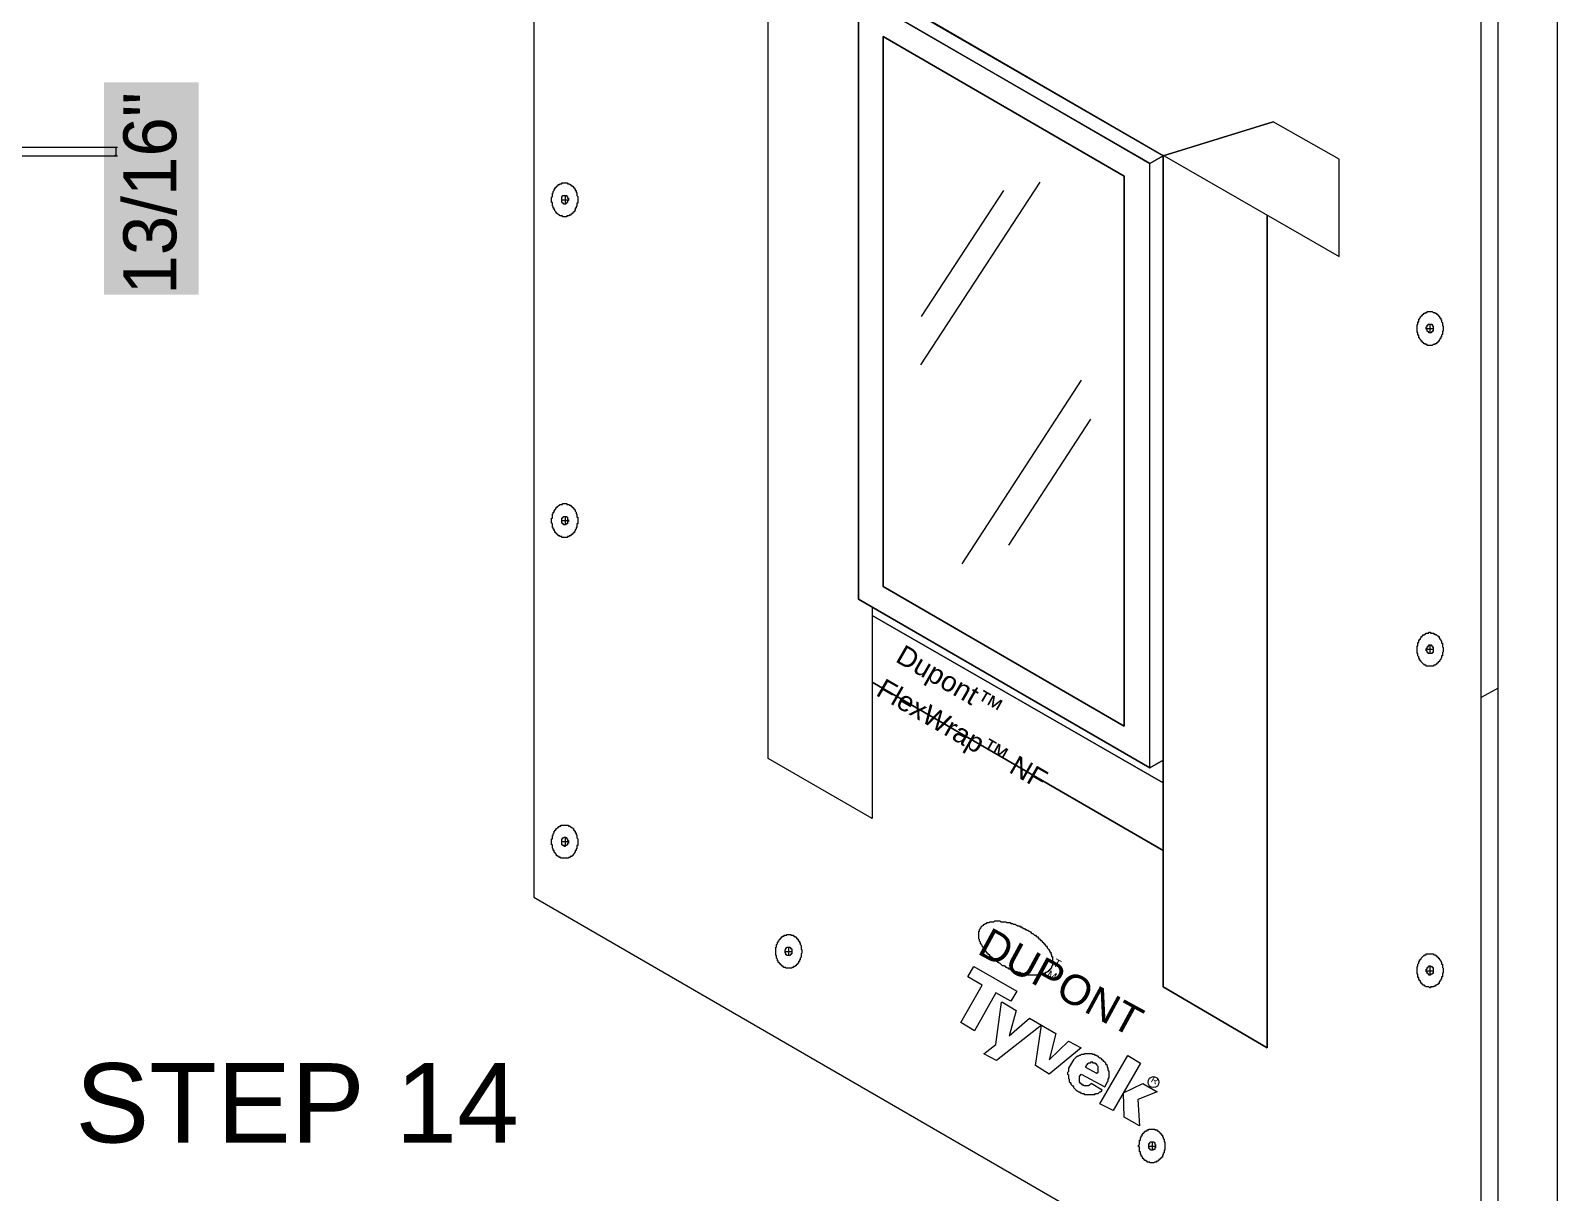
# Model space of a CAD drawing. Header units: inches. Extents: x 0 to 32.7, y -0.1 to 22.9.
# Drawn here: x 10.342 to 13.35, y 2.297 to 4.585 of the extents above; entities that cross this region are included whole.
import ezdxf

# ---------------------------------------------------------------- set-up
doc = ezdxf.new("R2010")
doc.units = ezdxf.units.IN
doc.header["$MEASUREMENT"] = 0
doc.layers.add('PDF_Geometry', color=7, linetype='Continuous', true_color=0x5d5d5d)
doc.layers.add('PDF_Solid Fills', color=7, linetype='Continuous', true_color=0xffffff)
doc.layers.add('PDF_Text', color=7, linetype='Continuous')
doc.styles.add('PDF Arial', font='arial.ttf')
doc.styles.add('PDF Chief Blueprint', font='Chief_Blueprint.ttf')

msp = doc.modelspace()

# ---------------------------------------------------------------- linework, layer by layer
at = {"layer": 'PDF_Geometry', "color": 7, "lineweight": 18}
msp.add_lwpolyline([(13.2004, 1.7986), (13.2004, 4.7453), (11.3338, 5.8103), (11.3338, 2.8786)], close=True, dxfattribs=at)
at = {"layer": 'PDF_Geometry', "color": 254, "lineweight": 18, "true_color": 0xe1e1e1}
for points in [[(13.2004, 1.7986), (13.2338, 1.8169), (13.2338, 4.7636), (11.3671, 5.8303)], [(13.2338, 3.2903), (13.2004, 3.2719)]]:
    msp.add_lwpolyline(points, dxfattribs=at)
at = {"layer": 'PDF_Geometry', "color": 7, "lineweight": 18}
for points in [[(12.0004, 4.6703), (11.8954, 4.9219), (12.0004, 4.6703), (12.5738, 4.3386), (12.7904, 4.4053), (12.5738, 4.3386), (12.5754, 4.3386)], [(10.5088, 4.3536), (10.5104, 4.3553), (10.5104, 4.3536)], [(10.5104, 4.3403), (10.5104, 4.3386), (10.5088, 4.3403)], [(10.5104, 4.3553), (10.5104, 4.3386)]]:
    msp.add_lwpolyline(points, dxfattribs=at)
at = {"layer": 'PDF_Geometry', "color": 253, "lineweight": 18, "true_color": 0xa2a2a2}
msp.add_lwpolyline([(13.2338, 1.8169), (13.3504, 1.8853), (13.3504, 4.8319), (13.2871, 4.8669), (13.1704, 4.8003), (13.2338, 4.7636), (13.3504, 4.8319)], dxfattribs=at)
at = {"layer": 'PDF_Geometry', "color": 252, "lineweight": 18, "true_color": 0x929292}
for points in [[(12.0004, 3.4503), (12.0004, 3.0336), (11.7954, 3.1519), (11.7954, 4.7886)], [(12.5738, 4.3386), (12.5738, 2.7019), (12.7788, 2.5819), (12.7788, 4.2219), (12.7788, 2.5819), (12.5738, 2.7019), (12.5738, 4.3403)], [(12.5754, 4.3386), (12.9204, 4.1403), (12.9204, 4.3319)]]:
    msp.add_lwpolyline(points, dxfattribs=at)
at = {"layer": 'PDF_Geometry', "color": 252, "lineweight": 18, "true_color": 0x959595}
for points in [[(12.0004, 4.6703), (11.9738, 4.6553), (12.0004, 4.6703), (12.5738, 4.3386), (12.5738, 3.1486), (12.5471, 3.1336), (11.9738, 3.4653), (12.5471, 3.1336), (12.5471, 4.3236)], [(12.5738, 4.3386), (11.9988, 4.6719)], [(12.5471, 3.1336), (12.5738, 3.1486)]]:
    msp.add_lwpolyline(points, dxfattribs=at)
for points in [[(12.5738, 4.3386), (12.5471, 4.3236), (11.9738, 4.6553), (12.0004, 4.6403), (12.5471, 4.3236)], [(11.9738, 3.4653), (11.9738, 4.6553)], [(12.0221, 3.4903), (12.0221, 4.5736), (12.4971, 4.2986), (12.4971, 3.2153)], [(12.0221, 3.4903), (12.4971, 3.2153), (12.4971, 4.2986), (12.0221, 4.5736)], [(12.0004, 3.4336), (12.5738, 3.1036)]]:
    msp.add_lwpolyline(points, close=True, dxfattribs=at)
at = {"layer": 'PDF_Geometry', "color": 9, "lineweight": 18, "true_color": 0xc2c2c2}
for points in [[(12.9204, 4.3319), (12.7904, 4.4053)], [(9.4588, 4.3386), (10.5138, 4.3386)], [(9.5121, 4.3553), (10.5138, 4.3553)]]:
    msp.add_lwpolyline(points, dxfattribs=at)
at = {"layer": 'PDF_Geometry', "color": 9, "lineweight": 18, "true_color": 0xbfbfbf}
msp.add_lwpolyline([(12.5738, 4.3386), (12.5738, 3.1486)], dxfattribs=at)
at = {"layer": 'PDF_Geometry', "color": 251, "lineweight": 18, "true_color": 0x686868}
for points in [[(13.2004, 1.7986), (13.2004, 4.3436)], [(12.3304, 4.2869), (12.0954, 3.9269)], [(11.3888, 4.2519), (11.4021, 4.2519)], [(11.3954, 4.2603), (11.3954, 4.2436)], [(12.2588, 4.2703), (12.0971, 4.0219)], [(13.0988, 4.0069), (13.0988, 3.9903)], [(13.0921, 3.9986), (13.1054, 3.9986)], [(12.4121, 3.8969), (12.1771, 3.5353)], [(12.4304, 3.8203), (12.2688, 3.5719)], [(11.3888, 3.6203), (11.4021, 3.6203)], [(11.3954, 3.6286), (11.3954, 3.6119)], [(13.0988, 3.3753), (13.0988, 3.3586)], [(13.0921, 3.3669), (13.1054, 3.3669)], [(11.3888, 2.9886), (11.4021, 2.9886)], [(11.3954, 2.9969), (11.3954, 2.9786)], [(11.8288, 2.7719), (11.8421, 2.7719)], [(11.8354, 2.7803), (11.8354, 2.7636)], [(13.0988, 2.7436), (13.0988, 2.7253)], [(13.0921, 2.7336), (13.1054, 2.7336)], [(12.5454, 2.3886), (12.5588, 2.3886)], [(12.5521, 2.3969), (12.5521, 2.3803)]]:
    msp.add_lwpolyline(points, dxfattribs=at)
at = {"layer": 'PDF_Geometry', "lineweight": 18}
for points in [[(11.3954, 4.2853), (11.3971, 4.2853), (11.3988, 4.2853), (11.4004, 4.2853), (11.4004, 4.2836), (11.4021, 4.2836), (11.4038, 4.2836), (11.4054, 4.2819), (11.4071, 4.2819), (11.4071, 4.2803), (11.4088, 4.2803), (11.4088, 4.2786), (11.4104, 4.2786), (11.4121, 4.2769), (11.4121, 4.2753), (11.4138, 4.2753), (11.4138, 4.2736), (11.4154, 4.2736), (11.4154, 4.2719), (11.4154, 4.2703), (11.4171, 4.2703), (11.4171, 4.2686), (11.4171, 4.2669), (11.4188, 4.2653), (11.4188, 4.2636), (11.4188, 4.2619), (11.4188, 4.2603), (11.4204, 4.2586), (11.4204, 4.2569), (11.4204, 4.2553), (11.4204, 4.2536), (11.4204, 4.2519), (11.4204, 4.2503), (11.4204, 4.2486), (11.4204, 4.2469), (11.4204, 4.2453), (11.4188, 4.2453), (11.4188, 4.2436), (11.4188, 4.2419), (11.4188, 4.2403), (11.4188, 4.2386), (11.4171, 4.2386), (11.4171, 4.2369), (11.4171, 4.2353), (11.4154, 4.2353), (11.4154, 4.2336), (11.4154, 4.2319), (11.4138, 4.2303), (11.4138, 4.2286), (11.4121, 4.2286), (11.4121, 4.2269), (11.4104, 4.2269), (11.4104, 4.2253), (11.4088, 4.2253), (11.4088, 4.2236), (11.4071, 4.2236), (11.4071, 4.2219), (11.4054, 4.2219), (11.4038, 4.2219), (11.4038, 4.2203), (11.4021, 4.2203), (11.4004, 4.2203), (11.3988, 4.2203), (11.3988, 4.2186), (11.3971, 4.2186), (11.3954, 4.2186), (11.3938, 4.2186), (11.3921, 4.2186), (11.3904, 4.2186), (11.3904, 4.2203), (11.3888, 4.2203), (11.3871, 4.2203), (11.3854, 4.2203), (11.3854, 4.2219), (11.3838, 4.2219), (11.3821, 4.2236), (11.3804, 4.2236), (11.3804, 4.2253), (11.3788, 4.2253), (11.3788, 4.2269), (11.3771, 4.2269), (11.3771, 4.2286), (11.3754, 4.2303), (11.3754, 4.2319), (11.3738, 4.2319), (11.3738, 4.2336), (11.3738, 4.2353), (11.3721, 4.2353), (11.3721, 4.2369), (11.3721, 4.2386), (11.3704, 4.2403), (11.3704, 4.2419), (11.3704, 4.2436), (11.3704, 4.2453), (11.3704, 4.2469), (11.3688, 4.2469), (11.3688, 4.2486), (11.3688, 4.2503), (11.3688, 4.2519), (11.3688, 4.2536), (11.3688, 4.2553), (11.3688, 4.2569), (11.3704, 4.2586), (11.3704, 4.2603), (11.3704, 4.2619), (11.3704, 4.2636), (11.3704, 4.2653), (11.3721, 4.2653), (11.3721, 4.2669), (11.3721, 4.2686), (11.3738, 4.2703), (11.3738, 4.2719), (11.3754, 4.2736), (11.3754, 4.2753), (11.3771, 4.2753), (11.3771, 4.2769), (11.3788, 4.2769), (11.3788, 4.2786), (11.3804, 4.2786), (11.3804, 4.2803), (11.3821, 4.2803), (11.3821, 4.2819), (11.3838, 4.2819), (11.3854, 4.2819), (11.3854, 4.2836), (11.3871, 4.2836), (11.3888, 4.2836), (11.3888, 4.2853), (11.3904, 4.2853), (11.3921, 4.2853), (11.3938, 4.2853)], [(13.0988, 4.0319), (13.1004, 4.0319), (13.1021, 4.0319), (13.1038, 4.0319), (13.1054, 4.0303), (13.1071, 4.0303), (13.1088, 4.0303), (13.1088, 4.0286), (13.1104, 4.0286), (13.1121, 4.0286), (13.1121, 4.0269), (13.1138, 4.0269), (13.1138, 4.0253), (13.1154, 4.0253), (13.1154, 4.0236), (13.1171, 4.0236), (13.1171, 4.0219), (13.1188, 4.0203), (13.1188, 4.0186), (13.1204, 4.0186), (13.1204, 4.0169), (13.1204, 4.0153), (13.1221, 4.0153), (13.1221, 4.0136), (13.1221, 4.0119), (13.1238, 4.0103), (13.1238, 4.0086), (13.1238, 4.0069), (13.1238, 4.0053), (13.1238, 4.0036), (13.1254, 4.0036), (13.1254, 4.0019), (13.1254, 4.0003), (13.1254, 3.9986), (13.1254, 3.9969), (13.1254, 3.9953), (13.1254, 3.9936), (13.1238, 3.9936), (13.1238, 3.9919), (13.1238, 3.9903), (13.1238, 3.9886), (13.1238, 3.9869), (13.1221, 3.9853), (13.1221, 3.9836), (13.1221, 3.9819), (13.1204, 3.9819), (13.1204, 3.9803), (13.1204, 3.9786), (13.1188, 3.9786), (13.1188, 3.9769), (13.1171, 3.9753), (13.1171, 3.9736), (13.1154, 3.9736), (13.1154, 3.9719), (13.1138, 3.9719), (13.1138, 3.9703), (13.1121, 3.9703), (13.1121, 3.9686), (13.1104, 3.9686), (13.1088, 3.9686), (13.1088, 3.9669), (13.1071, 3.9669), (13.1054, 3.9669), (13.1038, 3.9653), (13.1021, 3.9653), (13.1004, 3.9653), (13.0988, 3.9653), (13.0971, 3.9653), (13.0954, 3.9653), (13.0938, 3.9653), (13.0938, 3.9669), (13.0921, 3.9669), (13.0904, 3.9669), (13.0904, 3.9686), (13.0888, 3.9686), (13.0871, 3.9686), (13.0871, 3.9703), (13.0854, 3.9703), (13.0854, 3.9719), (13.0838, 3.9719), (13.0838, 3.9736), (13.0821, 3.9736), (13.0821, 3.9753), (13.0804, 3.9753), (13.0804, 3.9769), (13.0788, 3.9786), (13.0788, 3.9803), (13.0771, 3.9803), (13.0771, 3.9819), (13.0771, 3.9836), (13.0771, 3.9853), (13.0754, 3.9853), (13.0754, 3.9869), (13.0754, 3.9886), (13.0754, 3.9903), (13.0738, 3.9919), (13.0738, 3.9936), (13.0738, 3.9953), (13.0738, 3.9969), (13.0738, 3.9986), (13.0738, 4.0003), (13.0738, 4.0019), (13.0738, 4.0036), (13.0738, 4.0053), (13.0754, 4.0069), (13.0754, 4.0086), (13.0754, 4.0103), (13.0754, 4.0119), (13.0771, 4.0119), (13.0771, 4.0136), (13.0771, 4.0153), (13.0771, 4.0169), (13.0788, 4.0169), (13.0788, 4.0186), (13.0804, 4.0203), (13.0804, 4.0219), (13.0821, 4.0219), (13.0821, 4.0236), (13.0838, 4.0236), (13.0838, 4.0253), (13.0854, 4.0253), (13.0854, 4.0269), (13.0871, 4.0269), (13.0871, 4.0286), (13.0888, 4.0286), (13.0904, 4.0286), (13.0904, 4.0303), (13.0921, 4.0303), (13.0938, 4.0303), (13.0938, 4.0319), (13.0954, 4.0319), (13.0971, 4.0319)], [(11.3954, 3.6536), (11.3971, 3.6536), (11.3988, 3.6536), (11.3988, 3.6519), (11.4004, 3.6519), (11.4021, 3.6519), (11.4038, 3.6519), (11.4038, 3.6503), (11.4054, 3.6503), (11.4071, 3.6503), (11.4071, 3.6486), (11.4088, 3.6486), (11.4088, 3.6469), (11.4104, 3.6469), (11.4104, 3.6453), (11.4121, 3.6453), (11.4121, 3.6436), (11.4138, 3.6436), (11.4138, 3.6419), (11.4154, 3.6403), (11.4154, 3.6386), (11.4171, 3.6369), (11.4171, 3.6353), (11.4171, 3.6336), (11.4188, 3.6336), (11.4188, 3.6319), (11.4188, 3.6303), (11.4188, 3.6286), (11.4188, 3.6269), (11.4204, 3.6269), (11.4204, 3.6253), (11.4204, 3.6236), (11.4204, 3.6219), (11.4204, 3.6203), (11.4204, 3.6186), (11.4204, 3.6169), (11.4204, 3.6153), (11.4204, 3.6136), (11.4188, 3.6136), (11.4188, 3.6119), (11.4188, 3.6103), (11.4188, 3.6086), (11.4188, 3.6069), (11.4171, 3.6069), (11.4171, 3.6053), (11.4171, 3.6036), (11.4154, 3.6019), (11.4154, 3.6003), (11.4138, 3.5986), (11.4138, 3.5969), (11.4121, 3.5969), (11.4121, 3.5953), (11.4104, 3.5953), (11.4104, 3.5936), (11.4088, 3.5936), (11.4088, 3.5919), (11.4071, 3.5919), (11.4071, 3.5903), (11.4054, 3.5903), (11.4038, 3.5903), (11.4038, 3.5886), (11.4021, 3.5886), (11.4004, 3.5886), (11.4004, 3.5869), (11.3988, 3.5869), (11.3971, 3.5869), (11.3954, 3.5869), (11.3938, 3.5869), (11.3921, 3.5869), (11.3904, 3.5869), (11.3888, 3.5869), (11.3888, 3.5886), (11.3871, 3.5886), (11.3854, 3.5886), (11.3854, 3.5903), (11.3838, 3.5903), (11.3821, 3.5903), (11.3821, 3.5919), (11.3804, 3.5919), (11.3804, 3.5936), (11.3788, 3.5936), (11.3788, 3.5953), (11.3771, 3.5953), (11.3771, 3.5969), (11.3754, 3.5969), (11.3754, 3.5986), (11.3754, 3.6003), (11.3738, 3.6003), (11.3738, 3.6019), (11.3738, 3.6036), (11.3721, 3.6036), (11.3721, 3.6053), (11.3721, 3.6069), (11.3704, 3.6069), (11.3704, 3.6086), (11.3704, 3.6103), (11.3704, 3.6119), (11.3704, 3.6136), (11.3688, 3.6153), (11.3688, 3.6169), (11.3688, 3.6186), (11.3688, 3.6203), (11.3688, 3.6219), (11.3688, 3.6236), (11.3688, 3.6253), (11.3704, 3.6253), (11.3704, 3.6269), (11.3704, 3.6286), (11.3704, 3.6303), (11.3704, 3.6319), (11.3704, 3.6336), (11.3721, 3.6336), (11.3721, 3.6353), (11.3721, 3.6369), (11.3738, 3.6369), (11.3738, 3.6386), (11.3738, 3.6403), (11.3754, 3.6403), (11.3754, 3.6419), (11.3771, 3.6436), (11.3771, 3.6453), (11.3788, 3.6453), (11.3788, 3.6469), (11.3804, 3.6469), (11.3804, 3.6486), (11.3821, 3.6486), (11.3838, 3.6503), (11.3854, 3.6503), (11.3854, 3.6519), (11.3871, 3.6519), (11.3888, 3.6519), (11.3904, 3.6519), (11.3904, 3.6536), (11.3921, 3.6536), (11.3938, 3.6536)], [(13.0988, 3.4003), (13.1004, 3.4003), (13.1004, 3.3986), (13.1021, 3.3986), (13.1038, 3.3986), (13.1054, 3.3986), (13.1071, 3.3986), (13.1071, 3.3969), (13.1088, 3.3969), (13.1104, 3.3969), (13.1104, 3.3953), (13.1121, 3.3953), (13.1138, 3.3936), (13.1154, 3.3936), (13.1154, 3.3919), (13.1171, 3.3919), (13.1171, 3.3903), (13.1171, 3.3886), (13.1188, 3.3886), (13.1188, 3.3869), (13.1204, 3.3853), (13.1204, 3.3836), (13.1221, 3.3836), (13.1221, 3.3819), (13.1221, 3.3803), (13.1221, 3.3786), (13.1238, 3.3786), (13.1238, 3.3769), (13.1238, 3.3753), (13.1238, 3.3736), (13.1238, 3.3719), (13.1254, 3.3703), (13.1254, 3.3686), (13.1254, 3.3669), (13.1254, 3.3653), (13.1254, 3.3636), (13.1254, 3.3619), (13.1238, 3.3603), (13.1238, 3.3586), (13.1238, 3.3569), (13.1238, 3.3553), (13.1238, 3.3536), (13.1221, 3.3536), (13.1221, 3.3519), (13.1221, 3.3503), (13.1204, 3.3486), (13.1204, 3.3469), (13.1188, 3.3453), (13.1188, 3.3436), (13.1171, 3.3436), (13.1171, 3.3419), (13.1154, 3.3419), (13.1154, 3.3403), (13.1138, 3.3403), (13.1138, 3.3386), (13.1121, 3.3386), (13.1121, 3.3369), (13.1104, 3.3369), (13.1104, 3.3353), (13.1088, 3.3353), (13.1071, 3.3353), (13.1054, 3.3336), (13.1038, 3.3336), (13.1021, 3.3336), (13.1004, 3.3336), (13.0988, 3.3336), (13.0971, 3.3336), (13.0954, 3.3336), (13.0938, 3.3336), (13.0921, 3.3336), (13.0921, 3.3353), (13.0904, 3.3353), (13.0888, 3.3353), (13.0888, 3.3369), (13.0871, 3.3369), (13.0854, 3.3386), (13.0838, 3.3403), (13.0821, 3.3419), (13.0821, 3.3436), (13.0804, 3.3436), (13.0804, 3.3453), (13.0788, 3.3453), (13.0788, 3.3469), (13.0788, 3.3486), (13.0771, 3.3486), (13.0771, 3.3503), (13.0771, 3.3519), (13.0754, 3.3536), (13.0754, 3.3553), (13.0754, 3.3569), (13.0754, 3.3586), (13.0738, 3.3586), (13.0738, 3.3603), (13.0738, 3.3619), (13.0738, 3.3636), (13.0738, 3.3653), (13.0738, 3.3669), (13.0738, 3.3686), (13.0738, 3.3703), (13.0738, 3.3719), (13.0738, 3.3736), (13.0754, 3.3736), (13.0754, 3.3753), (13.0754, 3.3769), (13.0754, 3.3786), (13.0754, 3.3803), (13.0771, 3.3803), (13.0771, 3.3819), (13.0771, 3.3836), (13.0788, 3.3853), (13.0788, 3.3869), (13.0804, 3.3869), (13.0804, 3.3886), (13.0821, 3.3903), (13.0821, 3.3919), (13.0838, 3.3919), (13.0838, 3.3936), (13.0854, 3.3936), (13.0854, 3.3953), (13.0871, 3.3953), (13.0888, 3.3953), (13.0888, 3.3969), (13.0904, 3.3969), (13.0921, 3.3986), (13.0938, 3.3986), (13.0954, 3.3986), (13.0971, 3.3986), (13.0971, 3.4003)], [(11.3954, 3.0203), (11.3971, 3.0203), (11.3988, 3.0203), (11.4004, 3.0203), (11.4021, 3.0203), (11.4021, 3.0186), (11.4038, 3.0186), (11.4054, 3.0186), (11.4054, 3.0169), (11.4071, 3.0169), (11.4088, 3.0153), (11.4104, 3.0153), (11.4104, 3.0136), (11.4121, 3.0136), (11.4121, 3.0119), (11.4121, 3.0103), (11.4138, 3.0103), (11.4138, 3.0086), (11.4154, 3.0086), (11.4154, 3.0069), (11.4154, 3.0053), (11.4171, 3.0053), (11.4171, 3.0036), (11.4171, 3.0019), (11.4188, 3.0003), (11.4188, 2.9986), (11.4188, 2.9969), (11.4188, 2.9953), (11.4204, 2.9936), (11.4204, 2.9919), (11.4204, 2.9903), (11.4204, 2.9886), (11.4204, 2.9869), (11.4204, 2.9853), (11.4204, 2.9836), (11.4204, 2.9819), (11.4204, 2.9803), (11.4188, 2.9803), (11.4188, 2.9786), (11.4188, 2.9769), (11.4188, 2.9753), (11.4188, 2.9736), (11.4171, 2.9736), (11.4171, 2.9719), (11.4171, 2.9703), (11.4154, 2.9703), (11.4154, 2.9686), (11.4154, 2.9669), (11.4138, 2.9669), (11.4138, 2.9653), (11.4121, 2.9636), (11.4121, 2.9619), (11.4104, 2.9619), (11.4104, 2.9603), (11.4088, 2.9603), (11.4088, 2.9586), (11.4071, 2.9586), (11.4054, 2.9586), (11.4054, 2.9569), (11.4038, 2.9569), (11.4021, 2.9569), (11.4021, 2.9553), (11.4004, 2.9553), (11.3988, 2.9553), (11.3971, 2.9553), (11.3954, 2.9553), (11.3938, 2.9553), (11.3921, 2.9553), (11.3904, 2.9553), (11.3888, 2.9553), (11.3871, 2.9553), (11.3871, 2.9569), (11.3854, 2.9569), (11.3838, 2.9569), (11.3838, 2.9586), (11.3821, 2.9586), (11.3804, 2.9603), (11.3788, 2.9603), (11.3788, 2.9619), (11.3771, 2.9636), (11.3771, 2.9653), (11.3754, 2.9653), (11.3754, 2.9669), (11.3738, 2.9669), (11.3738, 2.9686), (11.3738, 2.9703), (11.3721, 2.9703), (11.3721, 2.9719), (11.3721, 2.9736), (11.3704, 2.9753), (11.3704, 2.9769), (11.3704, 2.9786), (11.3704, 2.9803), (11.3704, 2.9819), (11.3688, 2.9819), (11.3688, 2.9836), (11.3688, 2.9853), (11.3688, 2.9869), (11.3688, 2.9886), (11.3688, 2.9903), (11.3688, 2.9919), (11.3688, 2.9936), (11.3704, 2.9936), (11.3704, 2.9953), (11.3704, 2.9969), (11.3704, 2.9986), (11.3704, 3.0003), (11.3721, 3.0003), (11.3721, 3.0019), (11.3721, 3.0036), (11.3738, 3.0053), (11.3738, 3.0069), (11.3738, 3.0086), (11.3754, 3.0086), (11.3754, 3.0103), (11.3771, 3.0103), (11.3771, 3.0119), (11.3788, 3.0136), (11.3804, 3.0153), (11.3821, 3.0153), (11.3821, 3.0169), (11.3838, 3.0169), (11.3838, 3.0186), (11.3854, 3.0186), (11.3871, 3.0186), (11.3871, 3.0203), (11.3888, 3.0203), (11.3904, 3.0203), (11.3921, 3.0203), (11.3938, 3.0203)], [(11.8354, 2.8053), (11.8371, 2.8053), (11.8388, 2.8053), (11.8404, 2.8053), (11.8404, 2.8036), (11.8421, 2.8036), (11.8438, 2.8036), (11.8454, 2.8036), (11.8454, 2.8019), (11.8471, 2.8019), (11.8471, 2.8003), (11.8488, 2.8003), (11.8504, 2.8003), (11.8504, 2.7986), (11.8521, 2.7986), (11.8521, 2.7969), (11.8538, 2.7969), (11.8538, 2.7953), (11.8554, 2.7936), (11.8554, 2.7919), (11.8571, 2.7919), (11.8571, 2.7903), (11.8571, 2.7886), (11.8588, 2.7886), (11.8588, 2.7869), (11.8588, 2.7853), (11.8604, 2.7836), (11.8604, 2.7819), (11.8604, 2.7803), (11.8604, 2.7786), (11.8604, 2.7769), (11.8604, 2.7753), (11.8621, 2.7753), (11.8621, 2.7736), (11.8621, 2.7719), (11.8621, 2.7703), (11.8621, 2.7686), (11.8604, 2.7669), (11.8604, 2.7653), (11.8604, 2.7636), (11.8604, 2.7619), (11.8604, 2.7603), (11.8588, 2.7586), (11.8588, 2.7569), (11.8588, 2.7553), (11.8571, 2.7553), (11.8571, 2.7536), (11.8571, 2.7519), (11.8554, 2.7519), (11.8554, 2.7503), (11.8554, 2.7486), (11.8538, 2.7486), (11.8538, 2.7469), (11.8521, 2.7469), (11.8521, 2.7453), (11.8504, 2.7453), (11.8504, 2.7436), (11.8488, 2.7436), (11.8488, 2.7419), (11.8471, 2.7419), (11.8454, 2.7419), (11.8454, 2.7403), (11.8438, 2.7403), (11.8421, 2.7403), (11.8421, 2.7386), (11.8404, 2.7386), (11.8388, 2.7386), (11.8371, 2.7386), (11.8354, 2.7386), (11.8338, 2.7386), (11.8321, 2.7386), (11.8304, 2.7386), (11.8304, 2.7403), (11.8288, 2.7403), (11.8271, 2.7403), (11.8254, 2.7403), (11.8254, 2.7419), (11.8238, 2.7419), (11.8238, 2.7436), (11.8221, 2.7436), (11.8221, 2.7453), (11.8204, 2.7453), (11.8204, 2.7469), (11.8188, 2.7469), (11.8188, 2.7486), (11.8171, 2.7486), (11.8171, 2.7503), (11.8154, 2.7503), (11.8154, 2.7519), (11.8154, 2.7536), (11.8138, 2.7536), (11.8138, 2.7553), (11.8138, 2.7569), (11.8121, 2.7586), (11.8121, 2.7603), (11.8121, 2.7619), (11.8121, 2.7636), (11.8104, 2.7636), (11.8104, 2.7653), (11.8104, 2.7669), (11.8104, 2.7686), (11.8104, 2.7703), (11.8104, 2.7719), (11.8104, 2.7736), (11.8104, 2.7753), (11.8104, 2.7769), (11.8104, 2.7786), (11.8104, 2.7803), (11.8121, 2.7803), (11.8121, 2.7819), (11.8121, 2.7836), (11.8121, 2.7853), (11.8138, 2.7869), (11.8138, 2.7886), (11.8138, 2.7903), (11.8154, 2.7903), (11.8154, 2.7919), (11.8171, 2.7936), (11.8171, 2.7953), (11.8188, 2.7953), (11.8188, 2.7969), (11.8204, 2.7969), (11.8204, 2.7986), (11.8221, 2.7986), (11.8221, 2.8003), (11.8238, 2.8003), (11.8238, 2.8019), (11.8254, 2.8019), (11.8271, 2.8019), (11.8271, 2.8036), (11.8288, 2.8036), (11.8304, 2.8036), (11.8321, 2.8036), (11.8321, 2.8053), (11.8338, 2.8053)], [(13.0988, 2.7669), (13.1004, 2.7669), (13.1021, 2.7669), (13.1038, 2.7669), (13.1054, 2.7669), (13.1071, 2.7653), (13.1088, 2.7653), (13.1104, 2.7653), (13.1104, 2.7636), (13.1121, 2.7636), (13.1121, 2.7619), (13.1138, 2.7619), (13.1138, 2.7603), (13.1154, 2.7603), (13.1154, 2.7586), (13.1171, 2.7586), (13.1171, 2.7569), (13.1188, 2.7569), (13.1188, 2.7553), (13.1204, 2.7536), (13.1204, 2.7519), (13.1221, 2.7503), (13.1221, 2.7486), (13.1221, 2.7469), (13.1238, 2.7469), (13.1238, 2.7453), (13.1238, 2.7436), (13.1238, 2.7419), (13.1238, 2.7403), (13.1254, 2.7386), (13.1254, 2.7369), (13.1254, 2.7353), (13.1254, 2.7336), (13.1254, 2.7319), (13.1254, 2.7303), (13.1238, 2.7286), (13.1238, 2.7269), (13.1238, 2.7253), (13.1238, 2.7236), (13.1238, 2.7219), (13.1221, 2.7219), (13.1221, 2.7203), (13.1221, 2.7186), (13.1221, 2.7169), (13.1204, 2.7169), (13.1204, 2.7153), (13.1188, 2.7136), (13.1188, 2.7119), (13.1171, 2.7119), (13.1171, 2.7103), (13.1171, 2.7086), (13.1154, 2.7086), (13.1154, 2.7069), (13.1138, 2.7069), (13.1121, 2.7053), (13.1104, 2.7053), (13.1104, 2.7036), (13.1088, 2.7036), (13.1071, 2.7036), (13.1071, 2.7019), (13.1054, 2.7019), (13.1038, 2.7019), (13.1021, 2.7019), (13.1004, 2.7019), (13.1004, 2.7003), (13.0988, 2.7003), (13.0971, 2.7019), (13.0954, 2.7019), (13.0938, 2.7019), (13.0921, 2.7019), (13.0904, 2.7036), (13.0888, 2.7036), (13.0888, 2.7053), (13.0871, 2.7053), (13.0854, 2.7053), (13.0854, 2.7069), (13.0838, 2.7069), (13.0838, 2.7086), (13.0821, 2.7086), (13.0821, 2.7103), (13.0804, 2.7119), (13.0804, 2.7136), (13.0788, 2.7136), (13.0788, 2.7153), (13.0771, 2.7169), (13.0771, 2.7186), (13.0771, 2.7203), (13.0754, 2.7203), (13.0754, 2.7219), (13.0754, 2.7236), (13.0754, 2.7253), (13.0754, 2.7269), (13.0738, 2.7269), (13.0738, 2.7286), (13.0738, 2.7303), (13.0738, 2.7319), (13.0738, 2.7336), (13.0738, 2.7353), (13.0738, 2.7369), (13.0738, 2.7386), (13.0738, 2.7403), (13.0738, 2.7419), (13.0754, 2.7419), (13.0754, 2.7436), (13.0754, 2.7453), (13.0754, 2.7469), (13.0771, 2.7486), (13.0771, 2.7503), (13.0771, 2.7519), (13.0788, 2.7519), (13.0788, 2.7536), (13.0788, 2.7553), (13.0804, 2.7553), (13.0804, 2.7569), (13.0821, 2.7569), (13.0821, 2.7586), (13.0838, 2.7603), (13.0854, 2.7619), (13.0871, 2.7636), (13.0888, 2.7636), (13.0888, 2.7653), (13.0904, 2.7653), (13.0921, 2.7653), (13.0921, 2.7669), (13.0938, 2.7669), (13.0954, 2.7669), (13.0971, 2.7669)], [(12.5521, 2.4219), (12.5538, 2.4219), (12.5554, 2.4219), (12.5571, 2.4219), (12.5571, 2.4203), (12.5588, 2.4203), (12.5604, 2.4203), (12.5621, 2.4203), (12.5621, 2.4186), (12.5638, 2.4186), (12.5638, 2.4169), (12.5654, 2.4169), (12.5671, 2.4153), (12.5671, 2.4136), (12.5688, 2.4136), (12.5688, 2.4119), (12.5704, 2.4119), (12.5704, 2.4103), (12.5721, 2.4103), (12.5721, 2.4086), (12.5721, 2.4069), (12.5738, 2.4069), (12.5738, 2.4053), (12.5738, 2.4036), (12.5754, 2.4019), (12.5754, 2.4003), (12.5754, 2.3986), (12.5754, 2.3969), (12.5771, 2.3969), (12.5771, 2.3953), (12.5771, 2.3936), (12.5771, 2.3919), (12.5771, 2.3903), (12.5771, 2.3886), (12.5771, 2.3869), (12.5771, 2.3853), (12.5771, 2.3836), (12.5771, 2.3819), (12.5771, 2.3803), (12.5754, 2.3803), (12.5754, 2.3786), (12.5754, 2.3769), (12.5754, 2.3753), (12.5738, 2.3736), (12.5738, 2.3719), (12.5738, 2.3703), (12.5721, 2.3703), (12.5721, 2.3686), (12.5721, 2.3669), (12.5704, 2.3669), (12.5704, 2.3653), (12.5688, 2.3653), (12.5688, 2.3636), (12.5671, 2.3636), (12.5671, 2.3619), (12.5654, 2.3619), (12.5654, 2.3603), (12.5638, 2.3603), (12.5638, 2.3586), (12.5621, 2.3586), (12.5604, 2.3586), (12.5604, 2.3569), (12.5588, 2.3569), (12.5571, 2.3569), (12.5554, 2.3553), (12.5538, 2.3553), (12.5521, 2.3553), (12.5504, 2.3553), (12.5488, 2.3553), (12.5471, 2.3553), (12.5471, 2.3569), (12.5454, 2.3569), (12.5438, 2.3569), (12.5421, 2.3569), (12.5421, 2.3586), (12.5404, 2.3586), (12.5404, 2.3603), (12.5388, 2.3603), (12.5371, 2.3603), (12.5371, 2.3619), (12.5354, 2.3619), (12.5354, 2.3636), (12.5338, 2.3636), (12.5338, 2.3653), (12.5321, 2.3669), (12.5321, 2.3686), (12.5304, 2.3686), (12.5304, 2.3703), (12.5304, 2.3719), (12.5288, 2.3719), (12.5288, 2.3736), (12.5288, 2.3753), (12.5288, 2.3769), (12.5271, 2.3769), (12.5271, 2.3786), (12.5271, 2.3803), (12.5271, 2.3819), (12.5271, 2.3836), (12.5271, 2.3853), (12.5271, 2.3869), (12.5254, 2.3869), (12.5254, 2.3886), (12.5254, 2.3903), (12.5271, 2.3919), (12.5271, 2.3936), (12.5271, 2.3953), (12.5271, 2.3969), (12.5271, 2.3986), (12.5271, 2.4003), (12.5288, 2.4003), (12.5288, 2.4019), (12.5288, 2.4036), (12.5288, 2.4053), (12.5304, 2.4053), (12.5304, 2.4069), (12.5304, 2.4086), (12.5321, 2.4086), (12.5321, 2.4103), (12.5321, 2.4119), (12.5338, 2.4119), (12.5338, 2.4136), (12.5354, 2.4136), (12.5354, 2.4153), (12.5371, 2.4153), (12.5371, 2.4169), (12.5388, 2.4169), (12.5388, 2.4186), (12.5404, 2.4186), (12.5421, 2.4186), (12.5421, 2.4203), (12.5438, 2.4203), (12.5454, 2.4203), (12.5454, 2.4219), (12.5471, 2.4219), (12.5488, 2.4219), (12.5504, 2.4219)]]:
    msp.add_lwpolyline(points, close=True, dxfattribs=at)
at = {"layer": 'PDF_Geometry', "color": 251, "lineweight": 18, "true_color": 0x686868}
for points in [[(11.3954, 4.2603), (11.3971, 4.2603), (11.3988, 4.2603), (11.3988, 4.2586), (11.4004, 4.2586), (11.4004, 4.2569), (11.4004, 4.2553), (11.4021, 4.2553), (11.4021, 4.2536), (11.4021, 4.2519), (11.4021, 4.2503), (11.4004, 4.2503), (11.4004, 4.2486), (11.4004, 4.2469), (11.3988, 4.2469), (11.3988, 4.2453), (11.3971, 4.2453), (11.3971, 4.2436), (11.3954, 4.2436), (11.3938, 4.2436), (11.3921, 4.2436), (11.3921, 4.2453), (11.3904, 4.2453), (11.3904, 4.2469), (11.3888, 4.2469), (11.3888, 4.2486), (11.3888, 4.2503), (11.3888, 4.2519), (11.3888, 4.2536), (11.3888, 4.2553), (11.3888, 4.2569), (11.3888, 4.2586), (11.3904, 4.2586), (11.3904, 4.2603), (11.3921, 4.2603), (11.3938, 4.2603)], [(13.0988, 4.0069), (13.1004, 4.0069), (13.1021, 4.0069), (13.1038, 4.0069), (13.1038, 4.0053), (13.1038, 4.0036), (13.1054, 4.0036), (13.1054, 4.0019), (13.1054, 4.0003), (13.1054, 3.9986), (13.1054, 3.9969), (13.1054, 3.9953), (13.1054, 3.9936), (13.1038, 3.9936), (13.1038, 3.9919), (13.1021, 3.9919), (13.1021, 3.9903), (13.1004, 3.9903), (13.0988, 3.9903), (13.0971, 3.9903), (13.0971, 3.9919), (13.0954, 3.9919), (13.0938, 3.9936), (13.0938, 3.9953), (13.0938, 3.9969), (13.0921, 3.9969), (13.0921, 3.9986), (13.0921, 4.0003), (13.0921, 4.0019), (13.0938, 4.0019), (13.0938, 4.0036), (13.0938, 4.0053), (13.0954, 4.0053), (13.0954, 4.0069), (13.0971, 4.0069)], [(11.3954, 3.6286), (11.3971, 3.6286), (11.3988, 3.6286), (11.3988, 3.6269), (11.4004, 3.6269), (11.4004, 3.6253), (11.4004, 3.6236), (11.4004, 3.6219), (11.4021, 3.6219), (11.4021, 3.6203), (11.4021, 3.6186), (11.4004, 3.6186), (11.4004, 3.6169), (11.4004, 3.6153), (11.4004, 3.6136), (11.3988, 3.6136), (11.3971, 3.6136), (11.3971, 3.6119), (11.3954, 3.6119), (11.3938, 3.6119), (11.3921, 3.6119), (11.3921, 3.6136), (11.3904, 3.6136), (11.3904, 3.6153), (11.3888, 3.6153), (11.3888, 3.6169), (11.3888, 3.6186), (11.3888, 3.6203), (11.3888, 3.6219), (11.3888, 3.6236), (11.3888, 3.6253), (11.3904, 3.6253), (11.3904, 3.6269), (11.3921, 3.6269), (11.3921, 3.6286), (11.3938, 3.6286)], [(13.0988, 3.3753), (13.1004, 3.3753), (13.1021, 3.3753), (13.1021, 3.3736), (13.1038, 3.3736), (13.1038, 3.3719), (13.1054, 3.3719), (13.1054, 3.3703), (13.1054, 3.3686), (13.1054, 3.3669), (13.1054, 3.3653), (13.1054, 3.3636), (13.1054, 3.3619), (13.1054, 3.3603), (13.1038, 3.3603), (13.1038, 3.3586), (13.1021, 3.3586), (13.1004, 3.3586), (13.0988, 3.3586), (13.0971, 3.3586), (13.0954, 3.3586), (13.0954, 3.3603), (13.0938, 3.3603), (13.0938, 3.3619), (13.0938, 3.3636), (13.0921, 3.3636), (13.0921, 3.3653), (13.0921, 3.3669), (13.0921, 3.3686), (13.0938, 3.3686), (13.0938, 3.3703), (13.0938, 3.3719), (13.0954, 3.3719), (13.0954, 3.3736), (13.0971, 3.3736), (13.0971, 3.3753)], [(11.3954, 2.9969), (11.3971, 2.9969), (11.3971, 2.9953), (11.3988, 2.9953), (11.3988, 2.9936), (11.4004, 2.9936), (11.4004, 2.9919), (11.4004, 2.9903), (11.4021, 2.9903), (11.4021, 2.9886), (11.4021, 2.9869), (11.4021, 2.9853), (11.4004, 2.9853), (11.4004, 2.9836), (11.4004, 2.9819), (11.3988, 2.9819), (11.3988, 2.9803), (11.3971, 2.9803), (11.3954, 2.9803), (11.3954, 2.9786), (11.3938, 2.9786), (11.3938, 2.9803), (11.3921, 2.9803), (11.3904, 2.9803), (11.3904, 2.9819), (11.3888, 2.9819), (11.3888, 2.9836), (11.3888, 2.9853), (11.3888, 2.9869), (11.3888, 2.9886), (11.3888, 2.9903), (11.3888, 2.9919), (11.3888, 2.9936), (11.3904, 2.9936), (11.3904, 2.9953), (11.3921, 2.9953), (11.3938, 2.9969)], [(12.3538, 2.7403), (12.3538, 2.7386), (12.3521, 2.7386), (12.3521, 2.7369), (12.3504, 2.7369), (12.3504, 2.7353), (12.3488, 2.7353), (12.3488, 2.7336), (12.3471, 2.7336), (12.3471, 2.7319), (12.3454, 2.7319), (12.3438, 2.7303), (12.3421, 2.7303), (12.3404, 2.7286), (12.3388, 2.7286), (12.3371, 2.7286), (12.3371, 2.7269), (12.3354, 2.7269), (12.3338, 2.7269), (12.3321, 2.7269), (12.3304, 2.7253), (12.3288, 2.7253), (12.3271, 2.7253), (12.3254, 2.7253), (12.3238, 2.7253), (12.3221, 2.7253), (12.3204, 2.7253), (12.3188, 2.7253), (12.3171, 2.7253), (12.3154, 2.7253), (12.3138, 2.7253), (12.3121, 2.7253), (12.3104, 2.7253), (12.3088, 2.7253), (12.3071, 2.7253), (12.3071, 2.7269), (12.3054, 2.7269), (12.3038, 2.7269), (12.3021, 2.7269), (12.3004, 2.7269), (12.2988, 2.7269), (12.2971, 2.7286), (12.2954, 2.7286), (12.2938, 2.7286), (12.2921, 2.7303), (12.2904, 2.7303), (12.2888, 2.7303), (12.2871, 2.7303), (12.2854, 2.7319), (12.2838, 2.7319), (12.2821, 2.7319), (12.2804, 2.7336), (12.2788, 2.7336), (12.2771, 2.7353), (12.2754, 2.7353), (12.2738, 2.7353), (12.2738, 2.7369), (12.2721, 2.7369), (12.2704, 2.7369), (12.2688, 2.7386), (12.2671, 2.7386), (12.2654, 2.7403), (12.2638, 2.7403), (12.2638, 2.7419), (12.2621, 2.7419), (12.2604, 2.7436), (12.2588, 2.7436), (12.2571, 2.7436), (12.2554, 2.7453), (12.2538, 2.7469), (12.2521, 2.7486), (12.2504, 2.7486), (12.2488, 2.7503), (12.2471, 2.7519), (12.2454, 2.7519), (12.2438, 2.7536), (12.2421, 2.7553), (12.2404, 2.7553), (12.2404, 2.7569), (12.2388, 2.7586), (12.2371, 2.7586), (12.2371, 2.7603), (12.2354, 2.7603), (12.2338, 2.7619), (12.2321, 2.7636), (12.2321, 2.7653), (12.2304, 2.7653), (12.2288, 2.7669), (12.2271, 2.7686), (12.2254, 2.7703), (12.2254, 2.7719), (12.2238, 2.7719), (12.2238, 2.7736), (12.2221, 2.7753), (12.2204, 2.7769), (12.2204, 2.7786), (12.2188, 2.7786), (12.2188, 2.7803), (12.2171, 2.7819), (12.2171, 2.7836), (12.2154, 2.7853), (12.2154, 2.7869), (12.2138, 2.7869), (12.2138, 2.7886), (12.2138, 2.7903), (12.2121, 2.7919), (12.2121, 2.7936), (12.2121, 2.7953), (12.2104, 2.7969), (12.2104, 2.7986), (12.2104, 2.8003), (12.2104, 2.8019), (12.2104, 2.8036), (12.2104, 2.8053), (12.2104, 2.8069), (12.2104, 2.8086), (12.2104, 2.8103), (12.2104, 2.8119), (12.2121, 2.8119), (12.2121, 2.8136), (12.2121, 2.8153), (12.2138, 2.8169), (12.2138, 2.8186), (12.2154, 2.8186), (12.2154, 2.8203), (12.2171, 2.8219), (12.2188, 2.8236), (12.2204, 2.8236), (12.2204, 2.8253), (12.2221, 2.8253), (12.2238, 2.8269), (12.2254, 2.8269), (12.2271, 2.8286), (12.2288, 2.8286), (12.2304, 2.8286), (12.2321, 2.8303), (12.2338, 2.8303), (12.2354, 2.8303), (12.2371, 2.8303), (12.2388, 2.8303), (12.2404, 2.8303), (12.2421, 2.8319), (12.2438, 2.8319), (12.2454, 2.8319), (12.2471, 2.8319), (12.2488, 2.8319), (12.2504, 2.8319), (12.2521, 2.8319), (12.2538, 2.8303), (12.2554, 2.8303), (12.2571, 2.8303), (12.2588, 2.8303), (12.2604, 2.8303), (12.2621, 2.8303), (12.2638, 2.8303), (12.2654, 2.8286), (12.2671, 2.8286), (12.2688, 2.8286), (12.2704, 2.8286), (12.2721, 2.8286), (12.2738, 2.8269), (12.2754, 2.8269), (12.2771, 2.8269), (12.2788, 2.8253), (12.2804, 2.8253), (12.2821, 2.8253), (12.2838, 2.8236), (12.2854, 2.8236), (12.2871, 2.8219), (12.2888, 2.8219), (12.2904, 2.8219), (12.2921, 2.8203), (12.2938, 2.8203), (12.2954, 2.8203), (12.2954, 2.8186), (12.2971, 2.8186), (12.2988, 2.8169), (12.3004, 2.8169), (12.3021, 2.8153), (12.3038, 2.8153), (12.3054, 2.8136), (12.3071, 2.8136), (12.3088, 2.8119), (12.3104, 2.8119), (12.3121, 2.8103), (12.3138, 2.8086), (12.3154, 2.8069), (12.3171, 2.8069), (12.3188, 2.8053), (12.3204, 2.8036), (12.3221, 2.8036), (12.3238, 2.8019), (12.3254, 2.8003), (12.3271, 2.8003), (12.3271, 2.7986), (12.3288, 2.7969), (12.3304, 2.7969), (12.3304, 2.7953), (12.3321, 2.7953), (12.3321, 2.7936), (12.3338, 2.7936), (12.3354, 2.7919), (12.3354, 2.7903), (12.3371, 2.7903), (12.3371, 2.7886), (12.3388, 2.7886), (12.3388, 2.7869), (12.3404, 2.7869), (12.3404, 2.7853), (12.3421, 2.7836), (12.3438, 2.7819), (12.3454, 2.7803), (12.3454, 2.7786), (12.3471, 2.7769), (12.3488, 2.7753), (12.3488, 2.7736), (12.3504, 2.7719), (12.3504, 2.7703), (12.3521, 2.7703), (12.3521, 2.7686), (12.3521, 2.7669), (12.3538, 2.7653), (12.3538, 2.7636), (12.3538, 2.7619), (12.3554, 2.7619), (12.3554, 2.7603), (12.3554, 2.7586), (12.3554, 2.7569), (12.3554, 2.7553), (12.3554, 2.7536), (12.3554, 2.7519), (12.3554, 2.7503), (12.3554, 2.7486), (12.3554, 2.7469), (12.3554, 2.7453), (12.3554, 2.7436), (12.3538, 2.7419)], [(11.8354, 2.7803), (11.8371, 2.7803), (11.8388, 2.7803), (11.8388, 2.7786), (11.8404, 2.7786), (11.8404, 2.7769), (11.8421, 2.7769), (11.8421, 2.7753), (11.8421, 2.7736), (11.8421, 2.7719), (11.8421, 2.7703), (11.8421, 2.7686), (11.8421, 2.7669), (11.8404, 2.7669), (11.8404, 2.7653), (11.8388, 2.7653), (11.8388, 2.7636), (11.8371, 2.7636), (11.8354, 2.7636), (11.8338, 2.7636), (11.8321, 2.7636), (11.8321, 2.7653), (11.8304, 2.7653), (11.8304, 2.7669), (11.8304, 2.7686), (11.8288, 2.7686), (11.8288, 2.7703), (11.8288, 2.7719), (11.8288, 2.7736), (11.8288, 2.7753), (11.8304, 2.7753), (11.8304, 2.7769), (11.8304, 2.7786), (11.8321, 2.7786), (11.8321, 2.7803), (11.8338, 2.7803)], [(12.2854, 2.6936), (12.2738, 2.6736), (12.2438, 2.6903), (12.2021, 2.6153), (12.1754, 2.6319), (12.2171, 2.7053), (12.1888, 2.7219), (12.2004, 2.7419)], [(13.0988, 2.7436), (13.1004, 2.7436), (13.1004, 2.7419), (13.1021, 2.7419), (13.1038, 2.7419), (13.1038, 2.7403), (13.1054, 2.7403), (13.1054, 2.7386), (13.1054, 2.7369), (13.1054, 2.7353), (13.1054, 2.7336), (13.1054, 2.7319), (13.1054, 2.7303), (13.1054, 2.7286), (13.1038, 2.7286), (13.1038, 2.7269), (13.1021, 2.7269), (13.1004, 2.7269), (13.1004, 2.7253), (13.0988, 2.7253), (13.0971, 2.7253), (13.0971, 2.7269), (13.0954, 2.7269), (13.0954, 2.7286), (13.0938, 2.7286), (13.0938, 2.7303), (13.0938, 2.7319), (13.0921, 2.7319), (13.0921, 2.7336), (13.0921, 2.7353), (13.0921, 2.7369), (13.0938, 2.7369), (13.0938, 2.7386), (13.0938, 2.7403), (13.0954, 2.7403), (13.0954, 2.7419), (13.0971, 2.7419), (13.0971, 2.7436)], [(12.2571, 2.6719), (12.2838, 2.6553), (12.2704, 2.6053), (12.3104, 2.6403), (12.3338, 2.6269), (12.2454, 2.5569), (12.2204, 2.5703), (12.2438, 2.5886), (12.2554, 2.6719)], [(12.3621, 2.6103), (12.3488, 2.5586), (12.3871, 2.5953), (12.4121, 2.5819), (12.3488, 2.5303), (12.3221, 2.5469), (12.3338, 2.6269)], [(12.4571, 2.5553), (12.4554, 2.5569), (12.4538, 2.5586), (12.4521, 2.5603), (12.4504, 2.5619), (12.4488, 2.5619), (12.4471, 2.5636), (12.4454, 2.5653), (12.4438, 2.5653), (12.4421, 2.5669), (12.4404, 2.5669), (12.4388, 2.5686), (12.4354, 2.5686), (12.4338, 2.5703), (12.4321, 2.5703), (12.4288, 2.5703), (12.4271, 2.5703), (12.4254, 2.5703), (12.4238, 2.5703), (12.4204, 2.5703), (12.4188, 2.5703), (12.4171, 2.5686), (12.4138, 2.5686), (12.4121, 2.5686), (12.4104, 2.5669), (12.4088, 2.5669), (12.4071, 2.5653), (12.4054, 2.5653), (12.4021, 2.5636), (12.4004, 2.5619), (12.3988, 2.5603), (12.3971, 2.5586), (12.3871, 2.5419), (12.3871, 2.5403), (12.3871, 2.5369), (12.3871, 2.5353), (12.3854, 2.5336), (12.3854, 2.5303), (12.3871, 2.5286), (12.3871, 2.5269), (12.3871, 2.5236), (12.3871, 2.5219), (12.3888, 2.5203), (12.3888, 2.5186), (12.3888, 2.5153), (12.3904, 2.5136), (12.3921, 2.5119), (12.3921, 2.5103), (12.3938, 2.5086), (12.3954, 2.5069), (12.3971, 2.5053), (12.3971, 2.5036), (12.3988, 2.5019), (12.4004, 2.5003), (12.4021, 2.4986), (12.4054, 2.4969), (12.4071, 2.4953), (12.4088, 2.4953), (12.4104, 2.4936), (12.4121, 2.4936), (12.4138, 2.4919), (12.4171, 2.4919), (12.4188, 2.4903), (12.4204, 2.4903), (12.4238, 2.4903), (12.4254, 2.4903), (12.4271, 2.4903), (12.4304, 2.4903), (12.4321, 2.4903), (12.4338, 2.4903), (12.4371, 2.4903), (12.4388, 2.4903), (12.4404, 2.4919), (12.4421, 2.4919), (12.4454, 2.4919), (12.4471, 2.4936), (12.4488, 2.4953), (12.4504, 2.4953), (12.4521, 2.4969), (12.4538, 2.4986), (12.4321, 2.5119), (12.4304, 2.5103), (12.4288, 2.5086), (12.4271, 2.5086), (12.4271, 2.5069), (12.4254, 2.5069), (12.4238, 2.5069), (12.4221, 2.5069), (12.4204, 2.5069), (12.4188, 2.5069), (12.4171, 2.5069), (12.4171, 2.5086), (12.4154, 2.5086), (12.4138, 2.5086), (12.4138, 2.5103), (12.4121, 2.5103), (12.4121, 2.5119), (12.4104, 2.5119), (12.4104, 2.5136), (12.4088, 2.5136), (12.4088, 2.5153), (12.4088, 2.5169), (12.4088, 2.5186), (12.4088, 2.5203), (12.4088, 2.5219), (12.4088, 2.5236), (12.4088, 2.5253), (12.4121, 2.5303), (12.4588, 2.5053), (12.4638, 2.5153), (12.4654, 2.5169), (12.4654, 2.5186), (12.4654, 2.5203), (12.4671, 2.5236), (12.4671, 2.5253), (12.4671, 2.5269), (12.4671, 2.5303), (12.4671, 2.5319), (12.4671, 2.5336), (12.4671, 2.5353), (12.4654, 2.5386), (12.4654, 2.5403), (12.4654, 2.5419), (12.4638, 2.5436), (12.4638, 2.5469), (12.4621, 2.5486), (12.4604, 2.5503), (12.4604, 2.5519), (12.4588, 2.5536)], [(12.5288, 2.5519), (12.4754, 2.4586), (12.4488, 2.4719), (12.5038, 2.5669)], [(12.4204, 2.5436), (12.4421, 2.5319), (12.4438, 2.5319), (12.4438, 2.5336), (12.4454, 2.5336), (12.4454, 2.5353), (12.4454, 2.5369), (12.4454, 2.5386), (12.4454, 2.5403), (12.4454, 2.5419), (12.4454, 2.5436), (12.4454, 2.5453), (12.4438, 2.5469), (12.4438, 2.5486), (12.4421, 2.5486), (12.4421, 2.5503), (12.4404, 2.5503), (12.4404, 2.5519), (12.4388, 2.5519), (12.4371, 2.5519), (12.4354, 2.5519), (12.4354, 2.5536), (12.4338, 2.5536), (12.4321, 2.5536), (12.4304, 2.5536), (12.4304, 2.5519), (12.4288, 2.5519), (12.4271, 2.5519), (12.4254, 2.5503), (12.4238, 2.5503), (12.4238, 2.5486), (12.4221, 2.5469), (12.4221, 2.5453), (12.4204, 2.5453)], [(12.5338, 2.5119), (12.5621, 2.4953), (12.5238, 2.4803), (12.5271, 2.4286), (12.4971, 2.4453), (12.4954, 2.4936)], [(12.5521, 2.3969), (12.5538, 2.3969), (12.5554, 2.3969), (12.5554, 2.3953), (12.5571, 2.3953), (12.5571, 2.3936), (12.5571, 2.3919), (12.5588, 2.3919), (12.5588, 2.3903), (12.5588, 2.3886), (12.5588, 2.3869), (12.5588, 2.3853), (12.5571, 2.3853), (12.5571, 2.3836), (12.5571, 2.3819), (12.5554, 2.3819), (12.5538, 2.3819), (12.5538, 2.3803), (12.5521, 2.3803), (12.5504, 2.3803), (12.5488, 2.3803), (12.5488, 2.3819), (12.5471, 2.3819), (12.5471, 2.3836), (12.5454, 2.3836), (12.5454, 2.3853), (12.5454, 2.3869), (12.5454, 2.3886), (12.5454, 2.3903), (12.5454, 2.3919), (12.5454, 2.3936), (12.5471, 2.3936), (12.5471, 2.3953), (12.5488, 2.3969), (12.5504, 2.3969)]]:
    msp.add_lwpolyline(points, close=True, dxfattribs=at)
at = {"layer": 'PDF_Geometry', "color": 253, "lineweight": 18, "true_color": 0xb2b2b2}
msp.add_lwpolyline([(12.5738, 2.9703), (12.0004, 3.3019)], close=True, dxfattribs=at)
at = {"layer": 'PDF_Geometry', "color": 251, "lineweight": 18, "true_color": 0x686868}
msp.add_circle((12.5546, 2.5144), 0.0108, dxfattribs=at)
at = {"layer": 'PDF_Solid Fills', "lineweight": 5, "transparency": 33554559}
msp.add_solid([(10.4871, 4.0653), (10.4871, 4.4836), (10.6738, 4.0653), (10.6738, 4.4836)], dxfattribs=at)

# ---------------------------------------------------------------- texts
at = {"layer": 'PDF_Text', "insert": (10.631, 4.0653), "char_height": 0.10441, "attachment_point": 7, "rotation": 90, "style": 'PDF Chief Blueprint'}
msp.add_mtext('13/16"', dxfattribs=at)
at = {"layer": 'PDF_Text', "color": 250, "true_color": 0x1c1c1c, "attachment_point": 7, "rotation": 329.9511, "style": 'PDF Arial'}
for s, insert, char_height in [('Dupont™', (12.0383, 3.3335), 0.03899), ('FlexWrap™ NF', (11.9998, 3.267), 0.038991)]:
    msp.add_mtext(s, dxfattribs=dict(at, insert=insert, char_height=char_height))
at = {"layer": 'PDF_Text', "color": 251, "true_color": 0x686868, "attachment_point": 7, "rotation": 331.478}
for s, insert, char_height, style in [('DUPONT', (12.2047, 2.7679), 0.05918, 'PDF Arial'), ('T', (12.3553, 2.7447), 0.0156, 'PDF Arial'), ('M', (12.3429, 2.722), 0.0156, 'PDF Arial'), ('R', (12.5485, 2.5155), 0.0129, 'PDF Chief Blueprint')]:
    msp.add_mtext(s, dxfattribs=dict(at, insert=insert, char_height=char_height, style=style))
at = {"layer": 'PDF_Text', "insert": (10.4307, 2.3933), "char_height": 0.15628, "attachment_point": 7, "style": 'PDF Arial'}
msp.add_mtext('STEP 14', dxfattribs=at)

doc.saveas('drawing.dxf')
